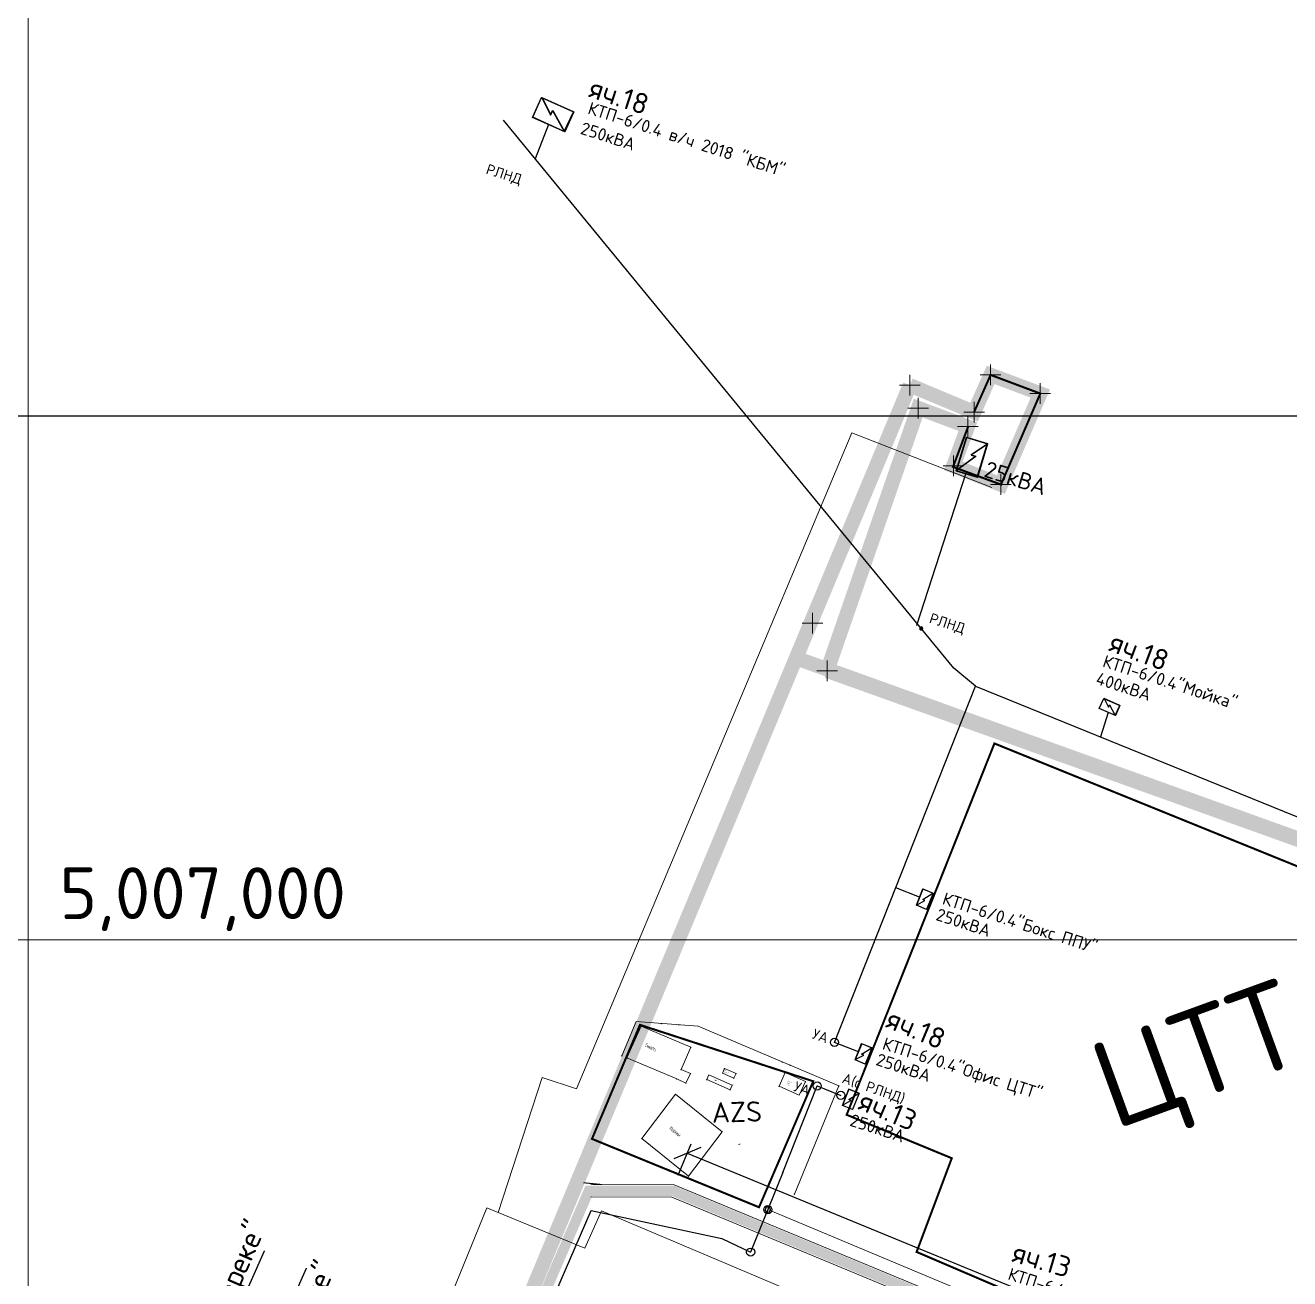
# Model space of a CAD drawing. Header units: millimetres. Extents: x 519 to 9564855, y -810 to 5021775.
# Drawn here: x 9522999 to 9523610, y 5006836 to 5007442 of the extents above; entities that cross this region are included whole.
import ezdxf

# ---------------------------------------------------------------- set-up
doc = ezdxf.new("R2010")
doc.units = ezdxf.units.MM
doc.header["$LTSCALE"] = 2
doc.header["$MEASUREMENT"] = 0
doc.header["$PDMODE"] = 2
doc.header["$PDSIZE"] = 5
for name, pattern in [('92051501$0$GROUND2', [35, 25, -10]), ('DASHED', [0.75, 0.5, -0.25]), ('HIDDEN2', [4.7625, 3.175, -1.5875])]:
    doc.linetypes.add(name, pattern=pattern)
for name, color, linetype in [('0_ANNOT_Dimensions', 7, 'Continuous'), ('COMPOUND', 3, 'Continuous'), ('GRID_PULKOVO', 7, 'Continuous'), ('POINT', 7, 'Continuous'), ('PPLINE_WAT', 7, 'WTR_LINE'), ('PT_ID', 7, 'Continuous'), ('ROAD_ASF', 9, 'Continuous'), ('ROAD_FIELD', 255, '92051501$0$GROUND2'), ('Скважины 2017г', 221, 'Continuous')]:
    doc.layers.add(name, color=color, linetype=linetype)
for name, color, linetype, lineweight in [('Land lease as of 24.06.2004', 47, 'HIDDEN2', 70), ('Электро', 1, 'Continuous', 30), ('Электроснаб', 1, 'Continuous', 18), ('Электроснабжене', 1, 'Continuous', 18)]:
    doc.layers.add(name, color=color, linetype=linetype, lineweight=lineweight)
doc.styles.add('92051501$0$STANDARD', font='simplex.shx')
doc.styles.add('Elect', font='isocpeur.ttf')
doc.styles.get("Standard").update_dxf_attribs({"font": 'isocpeur.ttf', "width": 0.5})
doc.styles.add('STD', font='txt')
doc.linetypes.add('TRACKS', pattern='A,0.15,[130,ltypeshp.shx,S=0.25,R=0,X=0,Y=0],0.15', length=0.3)
doc.linetypes.add('WTR_LINE', pattern='A,0.5,-0.2,["W",92051501$0$STANDARD,S=0.1,R=0,X=-0.1,Y=-0.05],-0.05', length=0.75)
doc.dimstyles.new('ISO-25', dxfattribs={"dimtxt": 15, "dimasz": 10, "dimexe": 5, "dimexo": 5, "dimgap": 5, "dimtad": 1, "dimtxsty": 'Standard', "dimblk": 'OBLIQUE', "dimcen": 50, "dimadec": 0, "dimazin": 0, "dimtfac": 1, "dimtmove": 0, "dimatfit": 3, "dimfxl": 0, "dimarcsym": 0})

# ---------------------------------------------------------------- blocks, each defined once
blk = doc.blocks.new('CROSS')
at = {"color": 0}
for p, q in [((-50, 0), (50, 0)), ((0, -50), (0, 50))]:
    blk.add_line(p, q, dxfattribs=at)
blk = doc.blocks.new('_Oblique')
at = {"color": 0, "linetype": 'ByBlock', "lineweight": -2}
blk.add_line((-0.5, -0.5), (0.5, 0.5), dxfattribs=at)
blk = doc.blocks.new('*D107')
at = {"layer": '0_ANNOT_Dimensions', "color": 0, "lineweight": -2, "transparency": 16777216}
for p, q in [((9523314.06, 5006886.19), (9523320.3, 5006901.39)), ((9523318.4, 5006896.76), (9524318.55, 5006485.95)), ((9524314.21, 5006475.39), (9524320.45, 5006490.58))]:
    blk.add_line(p, q, dxfattribs=at)
at = {"layer": 'DEFPOINTS', "color": 0, "lineweight": 25, "transparency": 16777216}
for p in [(9523312.16, 5006881.57), (9524318.55, 5006485.95), (9524312.31, 5006470.76)]:
    blk.add_point(p, dxfattribs=at)
at = {"layer": '0_ANNOT_Dimensions', "color": 0, "lineweight": -2, "transparency": 16777216, "xscale": 10, "yscale": 10, "zscale": 10}
for p, rotation in [((9523318.4, 5006896.76), 157.6697679268706), ((9524318.55, 5006485.95), 337.6697679268705)]:
    blk.add_blockref('_Oblique', p, dxfattribs=dict(at, rotation=rotation))
at = {"layer": '0_ANNOT_Dimensions', "color": 0, "lineweight": 25, "transparency": 16777216, "insert": (9523823.79, 5006704.31), "char_height": 15, "attachment_point": 5, "rotation": 337.66977, "bg_fill": 3, "box_fill_scale": 1.25, "bg_fill_color": 256, "bg_fill_true_color": 13158600, "bg_fill_transparency": 0}
blk.add_mtext('1081,23', dxfattribs=at)

msp = doc.modelspace()

# ---------------------------------------------------------------- linework, layer by layer
at = {"lineweight": 0}
msp.add_line((9523296.0794, 5006958.1922, 1.135), (9523289.2919, 5006942.8772, 1.135), dxfattribs=at)
at = {"color": 35, "linetype": 'DASHED', "lineweight": 0, "ltscale": 5, "const_width": 7}
msp.add_lwpolyline([(9523426, 5007268), (9523457, 5007255), (9523465, 5007273), (9523489, 5007264), (9523470, 5007220), (9523447, 5007229), (9523454, 5007248), (9523430, 5007257), (9523386.22189, 5007130.64046)], dxfattribs=at)
at = {"color": 3, "linetype": 'ByBlock', "lineweight": 0, "ltscale": 2, "const_width": 1}
msp.add_lwpolyline([(9523457, 5007255), (9523465, 5007273), (9523489, 5007264), (9523470, 5007220), (9523446.82927, 5007228.53659), (9523454.11226, 5007247.9579)], dxfattribs=at)
at = {"linetype": 'TRACKS', "lineweight": 0, "ltscale": 5}
for points, elevation in [([(9523286.8795, 5006943.8458), (9523293.679, 5006960.37505)], 0.1069), ([(9523323.72947, 5006958.16125), (9523293.679, 5006960.37505)], -0.1963), ([(9523370.1784, 5006876.9817), (9523391.7217, 5006929.3524), (9523368.1207, 5006939.3524), (9523364.2853, 5006940.9773), (9523323.72947, 5006958.16125)], -0.1963)]:
    msp.add_lwpolyline(points, dxfattribs=dict(at, elevation=elevation))
at = {"lineweight": 0}
for points, elevation in [([(9523296.0794, 5006958.1922), (9523320.1122, 5006948.0184)], 1.135), ([(9523313.3247, 5006932.7034), (9523317.7632, 5006930.6793), (9523319.9285, 5006935.3755), (9523315.4102, 5006937.2768), (9523320.1122, 5006948.0184)], 1.091), ([(9523313.3247, 5006932.7034), (9523289.2919, 5006942.8772)], 1.091), ([(9523340.1631, 5006929.7145), (9523328.9042, 5006934.62), (9523327.8694, 5006932.3651)], 0.7716), ([(9523336.4303, 5006937.7563), (9523335.398, 5006935.4958), (9523340.9881, 5006933.0572)], 0.7111), ([(9523340.9881, 5006933.0572), (9523342.0204, 5006935.3177), (9523336.4303, 5006937.7563)], 0.7111), ([(9523362.7553, 5006929.1154), (9523365.7848, 5006935.7538), (9523375.5886, 5006931.4726)], 0.9739), ([(9523327.8694, 5006932.3651), (9523339.1283, 5006927.4596), (9523340.1631, 5006929.7145)], 0.7716), ([(9523375.5886, 5006931.4726), (9523372.5591, 5006924.8342), (9523362.7553, 5006929.1154)], 0.9739), ([(9523335.2041, 5006907.0367), (9523312.7654, 5006925.2921), (9523296.5367, 5006903.9223)], 0.0964), ([(9523296.5367, 5006903.9223), (9523318.9754, 5006885.6669), (9523335.2041, 5006907.0367)], 0.3257)]:
    msp.add_lwpolyline(points, dxfattribs=dict(at, elevation=elevation))
at = {"layer": 'COMPOUND', "lineweight": 0, "const_width": 1}
for points in [[(9523429.237, 5006849.055), (9523446.237, 5006894.355), (9523395.437, 5006915.355), (9523466.837, 5007094.855), (9523701.64638, 5006999.60223), (9523606.6179, 5006772.9946), (9523429.237, 5006849.055)], [(9523295.56514, 5006958.83458), (9523272.38047, 5006903.70674), (9523353.08917, 5006870.6595), (9523379.29487, 5006931.55195), (9523295.56514, 5006958.83458)]]:
    msp.add_lwpolyline(points, dxfattribs=at)
at = {"layer": 'GRID_PULKOVO', "lineweight": 0}
for p, q in [((9523000, 5011000), (9523000, 4992000)), ((9519000, 5007000), (9533000, 5007000))]:
    msp.add_line(p, q, dxfattribs=at)
at = {"layer": 'Land lease as of 24.06.2004', "color": 35, "linetype": 'DASHED', "lineweight": 0, "ltscale": 5, "const_width": 7}
for points in [[(9523068.21226, 5006410.62355), (9523426, 5007268)], [(9524130, 5006863), (9523371.76022, 5007135.84434)], [(9524130, 5006863), (9523386, 5007130)]]:
    msp.add_lwpolyline(points, dxfattribs=at)
at = {"layer": 'PPLINE_WAT', "color": 5, "lineweight": 0, "ltscale": 20}
for points in [[(9523264.929, 5006927.834), (9523398.00567, 5007245.02404), (9523465.62499, 5007218.57032)], [(9523226.98144, 5006868.10184), (9523248.308, 5006933.368), (9523264.929, 5006927.834)], [(9523060.72335, 5006474.85217), (9523149.261, 5006692.643), (9523221.586, 5006870.311), (9523268.93, 5006850.926), (9523277.053, 5006868.885), (9523373.576, 5006828.034), (9523428.773, 5006805.171), (9523503.549, 5006775.276), (9523581.09, 5006743.893)]]:
    msp.add_lwpolyline(points, dxfattribs=at)
at = {"layer": 'ROAD_ASF', "color": 8, "lineweight": 0, "const_width": 5}
for points in [[(9523271.34049, 5006879.71835), (9523175.11424, 5006656.69963), (9523271.34049, 5006879.71835), (9523175.11424, 5006656.69963)], [(9524210.52931, 5006221.1802), (9524247.57311, 5006289.06783), (9524268.60548, 5006338.26024), (9524293.31878, 5006390.58136), (9524310.33672, 5006428.29839), (9524309.35286, 5006468.77954), (9524236.04314, 5006500.82822), (9524173.76616, 5006526.05062), (9524117.80171, 5006548.86999), (9524058.88846, 5006573.25861), (9524016.65496, 5006590.421), (9523897.3215, 5006636.78169), (9523753.71169, 5006695.0093), (9523709.78722, 5006714.29558), (9523625.91282, 5006747.90004), (9523311.5592, 5006878.56995), (9523269.12538, 5006878.63964)]]:
    msp.add_lwpolyline(points, dxfattribs=at)
at = {"layer": 'ROAD_ASF', "lineweight": 0, "const_width": 0.5}
msp.add_lwpolyline([(9523268.16561, 5006882.52084), (9523277.22913, 5006881.63005)], dxfattribs=at)
at = {"layer": 'ROAD_ASF', "lineweight": 0}
for points in [[(9524213.16276, 5006219.74322), (9524250.27521, 5006287.75666), (9524271.34197, 5006337.02949), (9524296.04257, 5006389.32371), (9524313.35245, 5006427.68777), (9524312.30554, 5006470.76287), (9524237.20728, 5006503.59345), (9524174.89885, 5006528.82856), (9524118.9492, 5006551.64186), (9524060.02692, 5006576.03422), (9524017.76292, 5006593.209), (9523898.44871, 5006639.56186), (9523754.91778, 5006697.75618), (9523710.94844, 5006717.06216), (9523627.06433, 5006750.67024), (9523312.16041, 5006881.56891), (9523271.75252, 5006881.63964)], [(9524207.89585, 5006222.61718), (9524244.871, 5006290.379), (9524265.869, 5006339.491), (9524290.595, 5006391.839), (9524307.321, 5006428.909), (9524306.576, 5006459.562), (9524291.029, 5006473.516), (9524234.879, 5006498.063), (9524172.64, 5006523.27), (9524116.669, 5006546.092), (9524057.75, 5006570.483), (9524015.547, 5006587.633), (9523896.235, 5006633.985), (9523752.584, 5006692.228), (9523708.626, 5006711.529), (9523624.797, 5006745.115), (9523310.958, 5006875.571), (9523271.74202, 5006875.63965)]]:
    msp.add_lwpolyline(points, dxfattribs=at)
at = {"layer": 'Скважины 2017г', "color": 18, "linetype": 'ByBlock', "lineweight": 0, "ltscale": 5, "true_color": 0x000000}
for p in [(9523465, 5007273), (9523426, 5007268), (9523489, 5007264), (9523430, 5007257), (9523457, 5007255), (9523454, 5007248), (9523447, 5007229), (9523470, 5007220), (9523379, 5007153), (9523386, 5007130)]:
    msp.add_point(p, dxfattribs=at)
at = {"layer": 'Электро'}
for p, q in [((9523243.62813, 5007397.4587, 0), (9523247.93258, 5007407.11533, 0)), ((9523243.71797, 5007397.53478, 0), (9523248.02242, 5007407.19141, 0)), ((9523247.93258, 5007407.11533, 0), (9523263.50437, 5007400.17419, 0)), ((9523248.02242, 5007407.19141, 0), (9523263.5942, 5007400.25027, 0)), ((9523263.37515, 5007400.12465, 0), (9523248.21698, 5007406.88142, 0)), ((9523248.21698, 5007406.88142, 0), (9523252.3809, 5007398.59721, 0)), ((9523263.46499, 5007400.20074, 0), (9523248.30681, 5007406.95751, 0)), ((9523248.30681, 5007406.95751, 0), (9523252.47073, 5007398.6733, 0)), ((9523252.3809, 5007398.59721, 0), (9523253.34795, 5007400.76671, 0)), ((9523252.47073, 5007398.6733, 0), (9523253.43779, 5007400.8428, 0)), ((9523253.34795, 5007400.76671, 0), (9523258.99825, 5007390.64345, 0)), ((9523253.43779, 5007400.8428, 0), (9523259.08809, 5007390.71954, 0)), ((9523258.99825, 5007390.64345, 0), (9523263.37515, 5007400.12465, 0)), ((9523259.08809, 5007390.71954, 0), (9523263.46499, 5007400.20074, 0)), ((9523263.50437, 5007400.17419, 0), (9523259.19991, 5007390.51756, 0)), ((9523263.5942, 5007400.25027, 0), (9523259.28975, 5007390.59364, 0)), ((9523447.30045, 5007131.21625, 0), (9523229.54939, 5007396.11851, 0)), ((9523259.19991, 5007390.51756, 0), (9523243.62813, 5007397.4587, 0)), ((9523259.28975, 5007390.59364, 0), (9523243.71797, 5007397.53478, 0)), ((9523251.41402, 5007393.98813, 0), (9523244.87736, 5007377.47147, 0)), ((9523448.39459, 5007226.60529), (9523453.37305, 5007242.91095)), ((9523448.48112, 5007226.52546, 0), (9523453.45958, 5007242.83113, 0)), ((9523453.37305, 5007242.91095), (9523463.48479, 5007239.82363)), ((9523453.45958, 5007242.83113, 0), (9523463.57132, 5007239.74381, 0)), ((9523463.28754, 5007239.51269), (9523455.5767, 5007234.36396)), ((9523463.37407, 5007239.43287, 0), (9523455.66323, 5007234.28414, 0)), ((9523458.44132, 5007223.64013), (9523463.28754, 5007239.51269)), ((9523463.48479, 5007239.82363), (9523458.50633, 5007223.51796)), ((9523458.52785, 5007223.5603, 0), (9523463.37407, 5007239.43287, 0)), ((9523463.57132, 5007239.74381, 0), (9523458.59286, 5007223.43814, 0)), ((9523457.84845, 5007233.67035), (9523448.49479, 5007226.82087)), ((9523457.93498, 5007233.59053, 0), (9523448.58133, 5007226.74105, 0)), ((9523455.5767, 5007234.36396), (9523457.84845, 5007233.67035)), ((9523455.66323, 5007234.28414, 0), (9523457.93498, 5007233.59053, 0)), ((9523453.08452, 5007225.53147, 0), (9523429.16023, 5007151.90009, 0)), ((9523458.50633, 5007223.51796), (9523448.39459, 5007226.60529)), ((9523458.59286, 5007223.43814, 0), (9523448.48112, 5007226.52546, 0)), ((9523448.49479, 5007226.82087), (9523458.44132, 5007223.64013)), ((9523448.58133, 5007226.74105, 0), (9523458.52785, 5007223.5603, 0)), ((9523457.76209, 5007122.54433, 0), (9523447.30045, 5007131.21625, 0)), ((9523517.52382, 5007111.81839, 0), (9523519.67605, 5007116.64671, 0)), ((9523525.30971, 5007108.34782, 0), (9523517.52382, 5007111.81839, 0)), ((9523519.67605, 5007116.64671, 0), (9523527.46194, 5007113.17614, 0)), ((9523527.39733, 5007113.15137, 0), (9523519.81824, 5007116.52975, 0)), ((9523519.81824, 5007116.52975, 0), (9523521.9002, 5007112.38765, 0)), ((9523521.9002, 5007112.38765, 0), (9523522.38373, 5007113.4724, 0)), ((9523522.38373, 5007113.4724, 0), (9523525.20888, 5007108.41077, 0)), ((9523525.20888, 5007108.41077, 0), (9523527.39733, 5007113.15137, 0)), ((9523527.46194, 5007113.17614, 0), (9523525.30971, 5007108.34782, 0)), ((9523521.84962, 5007109.83209, 0), (9523518.06581, 5007098.01275, 0)), ((9523430.70096, 5007020.56955, 0), (9523419.17357, 5007025.11433, 0)), ((9523429.11011, 5007016.61538, 0), (9523432.2918, 5007024.52372, 0)), ((9523432.31893, 5007024.46006, 0), (9523429.22175, 5007016.76178, 0)), ((9523432.18262, 5007019.43805, 0), (9523437.13686, 5007022.44755, 0)), ((9523433.28443, 5007018.99477, 0), (9523432.18262, 5007019.43805, 0)), ((9523432.2918, 5007024.52372, 0), (9523437.19605, 5007022.55063, 0)), ((9523437.13686, 5007022.44755, 0), (9523432.31893, 5007024.46006, 0)), ((9523437.19605, 5007022.55063, 0), (9523434.01436, 5007014.6423, 0)), ((9523434.01436, 5007014.6423, 0), (9523429.11011, 5007016.61538, 0)), ((9523429.22175, 5007016.76178, 0), (9523433.28443, 5007018.99477, 0)), ((9523401.09402, 5006945.81664, 0), (9523389.56664, 5006950.36142, 0)), ((9523399.50318, 5006941.86248, 0), (9523402.68487, 5006949.77081, 0)), ((9523402.712, 5006949.70716, 0), (9523399.61482, 5006942.00888, 0)), ((9523402.57569, 5006944.68514, 0), (9523407.52992, 5006947.69465, 0)), ((9523402.68487, 5006949.77081, 0), (9523407.58911, 5006947.79773, 0)), ((9523407.52992, 5006947.69465, 0), (9523402.712, 5006949.70716, 0)), ((9523407.58911, 5006947.79773, 0), (9523404.40742, 5006939.88939, 0)), ((9523404.40742, 5006939.88939, 0), (9523399.50318, 5006941.86248, 0)), ((9523399.61482, 5006942.00888, 0), (9523403.6775, 5006944.24186, 0)), ((9523403.6775, 5006944.24186, 0), (9523402.57569, 5006944.68514, 0)), ((9523364.62536, 5006887.40271, 0), (9523381.21253, 5006929.28023, 0)), ((9523381.21253, 5006929.28023, 0), (9523392.61107, 5006924.66104, 0)), ((9523393.35383, 5006919.90596, 0), (9523396.53552, 5006927.81429, 0)), ((9523396.56265, 5006927.75064, 0), (9523393.46547, 5006920.05236, 0)), ((9523396.53552, 5006927.81429, 0), (9523401.43977, 5006925.84121, 0)), ((9523401.38058, 5006925.73813, 0), (9523396.56265, 5006927.75064, 0)), ((9523393.46547, 5006920.05236, 0), (9523397.52815, 5006922.28534, 0)), ((9523396.42634, 5006922.72862, 0), (9523401.38058, 5006925.73813, 0)), ((9523397.52815, 5006922.28534, 0), (9523396.42634, 5006922.72862, 0)), ((9523401.43977, 5006925.84121, 0), (9523398.25808, 5006917.93287, 0)), ((9523398.25808, 5006917.93287, 0), (9523393.35383, 5006919.90596, 0)), ((9523364.62536, 5006887.40271, 0), (9523349.03811, 5006848.95622, 0)), ((9523072.64103, 5006405.89922, 0), (9523271.91258, 5006869.12513, 0)), ((9523271.91258, 5006869.12513, 0), (9523335.07887, 5006855.55441, 0)), ((9523335.07887, 5006855.55441, 0), (9523349.03811, 5006848.95622, 0))]:
    msp.add_line(p, q, dxfattribs=at)
at = {"layer": 'Электро', "ltscale": 25}
msp.add_line((9523389.56664, 5006950.36142, 0), (9523457.76209, 5007122.54433, 0), dxfattribs=at)
at = {"layer": 'Электро', "elevation": 0}
for points in [[(9523012.90211, 5006620.96965), (9523114.19674, 5006849.61749)], [(9523033.07338, 5006612.4935), (9523134.36802, 5006841.14134)]]:
    msp.add_lwpolyline(points, dxfattribs=at)
at = {"layer": 'Электро'}
for centre in [(9523389.56664, 5006950.36142, 0), (9523381.21253, 5006929.28023, 0), (9523392.65542, 5006924.77301, 0), (9523357.36092, 5006869.50843, 0), (9523349.03811, 5006848.95622, 0)]:
    msp.add_circle(centre, 1.95326, dxfattribs=at)
at = {"layer": 'Электро', "ltscale": 25}
for centre, radius, start, end in [((9523431.49671, 5007150.44209, 0), 0.75, 162, 342), ((9523431.49671, 5007150.44209, 0), 0.75, 342, 162), ((9523357.36092, 5006869.50843, 0), 1.25, 162, 342), ((9523357.36092, 5006869.50843, 0), 1.25, 342, 162)]:
    msp.add_arc(centre, radius, start, end, dxfattribs=at)
at = {"layer": 'Электроснаб', "color": 1, "linetype": 'ByBlock', "lineweight": 0}
for p, q in [((9523243.62813, 5007397.4587, 0), (9523247.93258, 5007407.11533, 0)), ((9523243.71797, 5007397.53478, 0), (9523248.02242, 5007407.19141, 0)), ((9523247.93258, 5007407.11533, 0), (9523263.50437, 5007400.17419, 0)), ((9523248.02242, 5007407.19141, 0), (9523263.5942, 5007400.25027, 0)), ((9523263.37515, 5007400.12465, 0), (9523248.21698, 5007406.88142, 0)), ((9523248.21698, 5007406.88142, 0), (9523252.3809, 5007398.59721, 0)), ((9523263.46499, 5007400.20074, 0), (9523248.30681, 5007406.95751, 0)), ((9523248.30681, 5007406.95751, 0), (9523252.47073, 5007398.6733, 0)), ((9523252.3809, 5007398.59721, 0), (9523253.34795, 5007400.76671, 0)), ((9523252.47073, 5007398.6733, 0), (9523253.43779, 5007400.8428, 0)), ((9523253.34795, 5007400.76671, 0), (9523258.99825, 5007390.64345, 0)), ((9523253.43779, 5007400.8428, 0), (9523259.08809, 5007390.71954, 0)), ((9523258.99825, 5007390.64345, 0), (9523263.37515, 5007400.12465, 0)), ((9523259.08809, 5007390.71954, 0), (9523263.46499, 5007400.20074, 0)), ((9523263.50437, 5007400.17419, 0), (9523259.19991, 5007390.51756, 0)), ((9523263.5942, 5007400.25027, 0), (9523259.28975, 5007390.59364, 0)), ((9523447.30045, 5007131.21625, 0), (9523229.54939, 5007396.11851, 0)), ((9523259.19991, 5007390.51756, 0), (9523243.62813, 5007397.4587, 0)), ((9523259.28975, 5007390.59364, 0), (9523243.71797, 5007397.53478, 0)), ((9523251.41402, 5007393.98813, 0), (9523244.87736, 5007377.47147, 0)), ((9523448.39459, 5007226.60529), (9523453.37305, 5007242.91095)), ((9523448.48112, 5007226.52546, 0), (9523453.45958, 5007242.83113, 0)), ((9523453.37305, 5007242.91095), (9523463.48479, 5007239.82363)), ((9523453.45958, 5007242.83113, 0), (9523463.57132, 5007239.74381, 0)), ((9523463.28754, 5007239.51269), (9523455.5767, 5007234.36396)), ((9523463.37407, 5007239.43287, 0), (9523455.66323, 5007234.28414, 0)), ((9523458.44132, 5007223.64013), (9523463.28754, 5007239.51269)), ((9523463.48479, 5007239.82363), (9523458.50633, 5007223.51796)), ((9523458.52785, 5007223.5603, 0), (9523463.37407, 5007239.43287, 0)), ((9523463.57132, 5007239.74381, 0), (9523458.59286, 5007223.43814, 0)), ((9523457.84845, 5007233.67035), (9523448.49479, 5007226.82087)), ((9523457.93498, 5007233.59053, 0), (9523448.58133, 5007226.74105, 0)), ((9523455.5767, 5007234.36396), (9523457.84845, 5007233.67035)), ((9523455.66323, 5007234.28414, 0), (9523457.93498, 5007233.59053, 0)), ((9523453.08452, 5007225.53147, 0), (9523429.16023, 5007151.90009, 0)), ((9523458.50633, 5007223.51796), (9523448.39459, 5007226.60529)), ((9523458.59286, 5007223.43814, 0), (9523448.48112, 5007226.52546, 0)), ((9523448.49479, 5007226.82087), (9523458.44132, 5007223.64013)), ((9523448.58133, 5007226.74105, 0), (9523458.52785, 5007223.5603, 0)), ((9523457.76209, 5007122.54433, 0), (9523447.30045, 5007131.21625, 0)), ((9523517.52382, 5007111.81839, 0), (9523519.67605, 5007116.64671, 0)), ((9523525.30971, 5007108.34782, 0), (9523517.52382, 5007111.81839, 0)), ((9523519.67605, 5007116.64671, 0), (9523527.46194, 5007113.17614, 0)), ((9523527.39733, 5007113.15137, 0), (9523519.81824, 5007116.52975, 0)), ((9523519.81824, 5007116.52975, 0), (9523521.9002, 5007112.38765, 0)), ((9523521.9002, 5007112.38765, 0), (9523522.38373, 5007113.4724, 0)), ((9523522.38373, 5007113.4724, 0), (9523525.20888, 5007108.41077, 0)), ((9523525.20888, 5007108.41077, 0), (9523527.39733, 5007113.15137, 0)), ((9523527.46194, 5007113.17614, 0), (9523525.30971, 5007108.34782, 0)), ((9523521.84962, 5007109.83209, 0), (9523518.06581, 5007098.01275, 0)), ((9523430.70096, 5007020.56955, 0), (9523419.17357, 5007025.11433, 0)), ((9523429.11011, 5007016.61538, 0), (9523432.2918, 5007024.52372, 0)), ((9523432.31893, 5007024.46006, 0), (9523429.22175, 5007016.76178, 0)), ((9523432.18262, 5007019.43805, 0), (9523437.13686, 5007022.44755, 0)), ((9523433.28443, 5007018.99477, 0), (9523432.18262, 5007019.43805, 0)), ((9523432.2918, 5007024.52372, 0), (9523437.19605, 5007022.55063, 0)), ((9523437.13686, 5007022.44755, 0), (9523432.31893, 5007024.46006, 0)), ((9523437.19605, 5007022.55063, 0), (9523434.01436, 5007014.6423, 0)), ((9523434.01436, 5007014.6423, 0), (9523429.11011, 5007016.61538, 0)), ((9523429.22175, 5007016.76178, 0), (9523433.28443, 5007018.99477, 0)), ((9523401.09402, 5006945.81664, 0), (9523389.56664, 5006950.36142, 0)), ((9523399.50318, 5006941.86248, 0), (9523402.68487, 5006949.77081, 0)), ((9523402.712, 5006949.70716, 0), (9523399.61482, 5006942.00888, 0)), ((9523402.57569, 5006944.68514, 0), (9523407.52992, 5006947.69465, 0)), ((9523402.68487, 5006949.77081, 0), (9523407.58911, 5006947.79773, 0)), ((9523407.52992, 5006947.69465, 0), (9523402.712, 5006949.70716, 0)), ((9523407.58911, 5006947.79773, 0), (9523404.40742, 5006939.88939, 0)), ((9523404.40742, 5006939.88939, 0), (9523399.50318, 5006941.86248, 0)), ((9523399.61482, 5006942.00888, 0), (9523403.6775, 5006944.24186, 0)), ((9523403.6775, 5006944.24186, 0), (9523402.57569, 5006944.68514, 0)), ((9523364.62536, 5006887.40271, 0), (9523381.21253, 5006929.28023, 0)), ((9523381.21253, 5006929.28023, 0), (9523392.61107, 5006924.66104, 0)), ((9523393.35383, 5006919.90596, 0), (9523396.53552, 5006927.81429, 0)), ((9523396.56265, 5006927.75064, 0), (9523393.46547, 5006920.05236, 0)), ((9523396.53552, 5006927.81429, 0), (9523401.43977, 5006925.84121, 0)), ((9523401.38058, 5006925.73813, 0), (9523396.56265, 5006927.75064, 0)), ((9523393.46547, 5006920.05236, 0), (9523397.52815, 5006922.28534, 0)), ((9523396.42634, 5006922.72862, 0), (9523401.38058, 5006925.73813, 0)), ((9523397.52815, 5006922.28534, 0), (9523396.42634, 5006922.72862, 0)), ((9523401.43977, 5006925.84121, 0), (9523398.25808, 5006917.93287, 0)), ((9523398.25808, 5006917.93287, 0), (9523393.35383, 5006919.90596, 0)), ((9523364.62536, 5006887.40271, 0), (9523349.03811, 5006848.95622, 0)), ((9523072.64103, 5006405.89922, 0), (9523271.91258, 5006869.12513, 0)), ((9523271.91258, 5006869.12513, 0), (9523335.07887, 5006855.55441, 0)), ((9523335.07887, 5006855.55441, 0), (9523349.03811, 5006848.95622, 0))]:
    msp.add_line(p, q, dxfattribs=at)
at = {"layer": 'Электроснаб', "color": 1, "linetype": 'ByBlock', "lineweight": 0, "ltscale": 25}
msp.add_line((9523389.56664, 5006950.36142, 0), (9523457.76209, 5007122.54433, 0), dxfattribs=at)
at = {"layer": 'Электроснаб', "color": 1, "linetype": 'ByBlock', "lineweight": 0, "elevation": 0}
for points in [[(9523012.90211, 5006620.96965), (9523114.19674, 5006849.61749)], [(9523033.07338, 5006612.4935), (9523134.36802, 5006841.14134)]]:
    msp.add_lwpolyline(points, dxfattribs=at)
at = {"layer": 'Электроснаб', "color": 1, "linetype": 'ByBlock', "lineweight": 0}
for centre in [(9523389.56664, 5006950.36142, 0), (9523381.21253, 5006929.28023, 0), (9523392.65542, 5006924.77301, 0), (9523357.36092, 5006869.50843, 0), (9523349.03811, 5006848.95622, 0)]:
    msp.add_circle(centre, 1.95326, dxfattribs=at)
at = {"layer": 'Электроснаб', "color": 1, "linetype": 'ByBlock', "lineweight": 0, "ltscale": 25}
for centre, radius, start, end in [((9523431.49671, 5007150.44209, 0), 0.75, 162, 342), ((9523431.49671, 5007150.44209, 0), 0.75, 342, 162), ((9523357.36092, 5006869.50843, 0), 1.25, 162, 342), ((9523357.36092, 5006869.50843, 0), 1.25, 342, 162)]:
    msp.add_arc(centre, radius, start, end, dxfattribs=at)
at = {"layer": 'Электроснабжене', "color": 1, "linetype": 'ByBlock', "lineweight": 0}
for p, q in [((9523243.62813, 5007397.4587, 0), (9523247.93258, 5007407.11533, 0)), ((9523243.71797, 5007397.53478, 0), (9523248.02242, 5007407.19141, 0)), ((9523247.93258, 5007407.11533, 0), (9523263.50437, 5007400.17419, 0)), ((9523248.02242, 5007407.19141, 0), (9523263.5942, 5007400.25027, 0)), ((9523263.37515, 5007400.12465, 0), (9523248.21698, 5007406.88142, 0)), ((9523248.21698, 5007406.88142, 0), (9523252.3809, 5007398.59721, 0)), ((9523263.46499, 5007400.20074, 0), (9523248.30681, 5007406.95751, 0)), ((9523248.30681, 5007406.95751, 0), (9523252.47073, 5007398.6733, 0)), ((9523252.3809, 5007398.59721, 0), (9523253.34795, 5007400.76671, 0)), ((9523252.47073, 5007398.6733, 0), (9523253.43779, 5007400.8428, 0)), ((9523253.34795, 5007400.76671, 0), (9523258.99825, 5007390.64345, 0)), ((9523253.43779, 5007400.8428, 0), (9523259.08809, 5007390.71954, 0)), ((9523258.99825, 5007390.64345, 0), (9523263.37515, 5007400.12465, 0)), ((9523259.08809, 5007390.71954, 0), (9523263.46499, 5007400.20074, 0)), ((9523263.50437, 5007400.17419, 0), (9523259.19991, 5007390.51756, 0)), ((9523263.5942, 5007400.25027, 0), (9523259.28975, 5007390.59364, 0)), ((9523447.30045, 5007131.21625, 0), (9523229.54939, 5007396.11851, 0)), ((9523259.19991, 5007390.51756, 0), (9523243.62813, 5007397.4587, 0)), ((9523259.28975, 5007390.59364, 0), (9523243.71797, 5007397.53478, 0)), ((9523251.41402, 5007393.98813, 0), (9523244.87736, 5007377.47147, 0)), ((9523448.39459, 5007226.60529), (9523453.37305, 5007242.91095)), ((9523448.48112, 5007226.52546, 0), (9523453.45958, 5007242.83113, 0)), ((9523453.37305, 5007242.91095), (9523463.48479, 5007239.82363)), ((9523453.45958, 5007242.83113, 0), (9523463.57132, 5007239.74381, 0)), ((9523463.28754, 5007239.51269), (9523455.5767, 5007234.36396)), ((9523463.37407, 5007239.43287, 0), (9523455.66323, 5007234.28414, 0)), ((9523458.44132, 5007223.64013), (9523463.28754, 5007239.51269)), ((9523463.48479, 5007239.82363), (9523458.50633, 5007223.51796)), ((9523458.52785, 5007223.5603, 0), (9523463.37407, 5007239.43287, 0)), ((9523463.57132, 5007239.74381, 0), (9523458.59286, 5007223.43814, 0)), ((9523457.84845, 5007233.67035), (9523448.49479, 5007226.82087)), ((9523457.93498, 5007233.59053, 0), (9523448.58133, 5007226.74105, 0)), ((9523455.5767, 5007234.36396), (9523457.84845, 5007233.67035)), ((9523455.66323, 5007234.28414, 0), (9523457.93498, 5007233.59053, 0)), ((9523453.08452, 5007225.53147, 0), (9523429.16023, 5007151.90009, 0)), ((9523458.50633, 5007223.51796), (9523448.39459, 5007226.60529)), ((9523458.59286, 5007223.43814, 0), (9523448.48112, 5007226.52546, 0)), ((9523448.49479, 5007226.82087), (9523458.44132, 5007223.64013)), ((9523448.58133, 5007226.74105, 0), (9523458.52785, 5007223.5603, 0)), ((9523457.76209, 5007122.54433, 0), (9523447.30045, 5007131.21625, 0)), ((9523517.52382, 5007111.81839, 0), (9523519.67605, 5007116.64671, 0)), ((9523525.30971, 5007108.34782, 0), (9523517.52382, 5007111.81839, 0)), ((9523519.67605, 5007116.64671, 0), (9523527.46194, 5007113.17614, 0)), ((9523527.39733, 5007113.15137, 0), (9523519.81824, 5007116.52975, 0)), ((9523519.81824, 5007116.52975, 0), (9523521.9002, 5007112.38765, 0)), ((9523521.9002, 5007112.38765, 0), (9523522.38373, 5007113.4724, 0)), ((9523522.38373, 5007113.4724, 0), (9523525.20888, 5007108.41077, 0)), ((9523525.20888, 5007108.41077, 0), (9523527.39733, 5007113.15137, 0)), ((9523527.46194, 5007113.17614, 0), (9523525.30971, 5007108.34782, 0)), ((9523521.84962, 5007109.83209, 0), (9523518.06581, 5007098.01275, 0)), ((9523430.70096, 5007020.56955, 0), (9523419.17357, 5007025.11433, 0)), ((9523429.11011, 5007016.61538, 0), (9523432.2918, 5007024.52372, 0)), ((9523432.31893, 5007024.46006, 0), (9523429.22175, 5007016.76178, 0)), ((9523432.18262, 5007019.43805, 0), (9523437.13686, 5007022.44755, 0)), ((9523433.28443, 5007018.99477, 0), (9523432.18262, 5007019.43805, 0)), ((9523432.2918, 5007024.52372, 0), (9523437.19605, 5007022.55063, 0)), ((9523437.13686, 5007022.44755, 0), (9523432.31893, 5007024.46006, 0)), ((9523437.19605, 5007022.55063, 0), (9523434.01436, 5007014.6423, 0)), ((9523434.01436, 5007014.6423, 0), (9523429.11011, 5007016.61538, 0)), ((9523429.22175, 5007016.76178, 0), (9523433.28443, 5007018.99477, 0)), ((9523401.09402, 5006945.81664, 0), (9523389.56664, 5006950.36142, 0)), ((9523399.50318, 5006941.86248, 0), (9523402.68487, 5006949.77081, 0)), ((9523402.712, 5006949.70716, 0), (9523399.61482, 5006942.00888, 0)), ((9523402.57569, 5006944.68514, 0), (9523407.52992, 5006947.69465, 0)), ((9523402.68487, 5006949.77081, 0), (9523407.58911, 5006947.79773, 0)), ((9523407.52992, 5006947.69465, 0), (9523402.712, 5006949.70716, 0)), ((9523407.58911, 5006947.79773, 0), (9523404.40742, 5006939.88939, 0)), ((9523404.40742, 5006939.88939, 0), (9523399.50318, 5006941.86248, 0)), ((9523399.61482, 5006942.00888, 0), (9523403.6775, 5006944.24186, 0)), ((9523403.6775, 5006944.24186, 0), (9523402.57569, 5006944.68514, 0)), ((9523364.62536, 5006887.40271, 0), (9523381.21253, 5006929.28023, 0)), ((9523381.21253, 5006929.28023, 0), (9523392.61107, 5006924.66104, 0)), ((9523393.35383, 5006919.90596, 0), (9523396.53552, 5006927.81429, 0)), ((9523396.56265, 5006927.75064, 0), (9523393.46547, 5006920.05236, 0)), ((9523396.53552, 5006927.81429, 0), (9523401.43977, 5006925.84121, 0)), ((9523401.38058, 5006925.73813, 0), (9523396.56265, 5006927.75064, 0)), ((9523393.46547, 5006920.05236, 0), (9523397.52815, 5006922.28534, 0)), ((9523396.42634, 5006922.72862, 0), (9523401.38058, 5006925.73813, 0)), ((9523397.52815, 5006922.28534, 0), (9523396.42634, 5006922.72862, 0)), ((9523401.43977, 5006925.84121, 0), (9523398.25808, 5006917.93287, 0)), ((9523398.25808, 5006917.93287, 0), (9523393.35383, 5006919.90596, 0)), ((9523364.62536, 5006887.40271, 0), (9523349.03811, 5006848.95622, 0)), ((9523072.64103, 5006405.89922, 0), (9523271.91258, 5006869.12513, 0)), ((9523271.91258, 5006869.12513, 0), (9523335.07887, 5006855.55441, 0)), ((9523357.36092, 5006869.50843, 0), (9523616.92567, 5006761.01209, 0)), ((9523335.07887, 5006855.55441, 0), (9523349.03811, 5006848.95622, 0))]:
    msp.add_line(p, q, dxfattribs=at)
at = {"layer": 'Электроснабжене', "color": 1, "linetype": 'ByBlock', "lineweight": 0, "ltscale": 25}
msp.add_line((9523389.56664, 5006950.36142, 0), (9523457.76209, 5007122.54433, 0), dxfattribs=at)
at = {"layer": 'Электроснабжене', "color": 1, "linetype": 'ByBlock', "lineweight": 30}
msp.add_line((9523457.76209, 5007122.54433, 0), (9523729.15195, 5007012.14281, 0), dxfattribs=at)
at = {"layer": 'Электроснабжене', "color": 1, "linetype": 'ByBlock', "lineweight": 0, "elevation": 0}
for points in [[(9523012.90211, 5006620.96965), (9523114.19674, 5006849.61749)], [(9523033.07338, 5006612.4935), (9523134.36802, 5006841.14134)]]:
    msp.add_lwpolyline(points, dxfattribs=at)
at = {"layer": 'Электроснабжене', "color": 1, "linetype": 'ByBlock', "lineweight": 0}
for centre in [(9523389.56664, 5006950.36142, 0), (9523381.21253, 5006929.28023, 0), (9523392.65542, 5006924.77301, 0), (9523357.36092, 5006869.50843, 0), (9523349.03811, 5006848.95622, 0)]:
    msp.add_circle(centre, 1.95326, dxfattribs=at)
at = {"layer": 'Электроснабжене', "color": 1, "linetype": 'ByBlock', "lineweight": 0, "ltscale": 25}
for centre, radius, start, end in [((9523431.49671, 5007150.44209, 0), 0.75, 162, 342), ((9523431.49671, 5007150.44209, 0), 0.75, 342, 162), ((9523357.36092, 5006869.50843, 0), 1.25, 162, 342), ((9523357.36092, 5006869.50843, 0), 1.25, 342, 162)]:
    msp.add_arc(centre, radius, start, end, dxfattribs=at)

# ---------------------------------------------------------------- block references
at = {"layer": 'POINT', "lineweight": 0, "xscale": 0.002, "yscale": 0.002, "zscale": 0.002}
for p in [(9523305.8964, 5006959.475, -0.0286), (9523314.4142, 5006958.8366, -0.0337), (9523320.1122, 5006948.0184, 0.7486), (9523286.8795, 5006943.8458, 0.1069), (9523289.2919, 5006942.8772, 1.135), (9523364.2853, 5006940.9773, 0.4176), (9523315.4102, 5006937.2768, 1.2682), (9523319.9285, 5006935.3755, 0.6587), (9523336.4303, 5006937.7563, 3.4587), (9523342.0204, 5006935.3177, 0.6798), (9523365.7848, 5006935.7538, 0.8154), (9523368.1207, 5006939.3524, 0.387), (9523313.3247, 5006932.7034, 1.091), (9523317.7632, 5006930.6793, 0.7071), (9523327.8694, 5006932.3651, 0.7716), (9523340.1631, 5006929.7145, 0.4894), (9523340.9881, 5006933.0572, 0.7111), (9523362.7553, 5006929.1154, 0.9739), (9523375.5886, 5006931.4726, 0.124), (9523391.7217, 5006929.3524, -0.2061), (9523339.1283, 5006927.4596, 0.4895), (9523296.5367, 5006903.9223, 0.3257), (9523335.2041, 5006907.0367, 0.555), (9523343.5405, 5006901.125, 0.5068), (9523318.9754, 5006885.6669, 0.1536), (9523370.1784, 5006876.9817, -0.1963)]:
    msp.add_blockref('CROSS', p, dxfattribs=at)

# ---------------------------------------------------------------- texts
at = {"linetype": 'TRACKS', "lineweight": 0, "width": 15.2115357, "attachment_point": 1}
for s, insert, char_height, rotation in [('Емкость', (9523298.65366, 5006950.16447, 25.8096), 2, 334.08107217), ('Дизельный\\Pгенератор', (9523336.58083, 5006937.14722, 25.8096), 0.5, 336.60355141), ('операторное', (9523331.61546, 5006932.54529, 25.8096), 0.5, 336.60355141), ('Пожарный \\Pводоем\\PV=100м3', (9523367.12262, 5006931.95223, 50.9081), 0.5, 336.60355141), ('Колонки', (9523310.87473, 5006910.04184, 25.8096), 2, 319.79553582)]:
    msp.add_mtext(s, dxfattribs=dict(at, insert=insert, char_height=char_height, rotation=rotation))
at = {"layer": 'COMPOUND', "lineweight": 0, "style": 'Elect'}
for s, height, rotation, p in [('ЦТТ', 42.520881, 20.00000003, (9523524.54047, 5006907.78963)), ('AZS', 9.777385, 1.57662199, (9523330.41945, 5006911.48624))]:
    msp.add_text(s, height=height, rotation=rotation, dxfattribs=at).set_placement(p)
at = {"layer": 'GRID_PULKOVO', "lineweight": 0, "style": 'Elect'}
msp.add_text('5,007,000 ', height=25, rotation=0.00000003, dxfattribs=at).set_placement((9523015.07658, 5007009.98555))
at = {"layer": 'PT_ID', "lineweight": 0, "style": 'STD'}
for s, p in [(' 56', (9523305.8964, 5006959.475, -0.0286)), (' 57', (9523314.4142, 5006958.8366, -0.0337)), (' 51', (9523320.1122, 5006948.0184, 0.7486)), (' 55', (9523286.8795, 5006943.8458, 0.1069)), (' 54', (9523289.2919, 5006942.8772, 1.135)), (' 61', (9523364.2853, 5006940.9773, 0.4176)), (' 50', (9523315.4102, 5006937.2768, 1.2682)), (' 42', (9523319.9285, 5006935.3755, 0.6587)), (' 48', (9523336.4303, 5006937.7563, 3.4587)), (' 47', (9523342.0204, 5006935.3177, 0.6798)), (' 58', (9523365.7848, 5006935.7538, 0.8154)), (' 60', (9523368.1207, 5006939.3524, 0.387)), (' 53', (9523313.3247, 5006932.7034, 1.091)), (' 52', (9523317.7632, 5006930.6793, 0.7071)), (' 49', (9523327.8694, 5006932.3651, 0.7716)), (' 44', (9523339.1283, 5006927.4596, 0.4895)), (' 45', (9523340.1631, 5006929.7145, 0.4894)), (' 46', (9523340.9881, 5006933.0572, 0.7111)), (' 59', (9523362.7553, 5006929.1154, 0.9739)), (' 62', (9523375.5886, 5006931.4726, 0.124)), (' 63', (9523391.7217, 5006929.3524, -0.2061)), (' 41', (9523296.5367, 5006903.9223, 0.3257)), (' 40', (9523335.2041, 5006907.0367, 0.555)), (' 43', (9523343.5405, 5006901.125, 0.5068)), (' 39', (9523318.9754, 5006885.6669, 0.1536)), (' 64', (9523370.1784, 5006876.9817, -0.1963))]:
    msp.add_text(s, height=0.25, dxfattribs=at).set_placement(p)
at = {"layer": 'Электро'}
for s, height, rotation, p in [('яч.18', 10, 341.88956865, (9523270.19767, 5007407.51386, 0)), ('КТП-6/0.4 в/ч 2018 "КБМ"', 6, 342.00000001, (9523269.8838, 5007399.42065, 0)), ('250кВА', 6, 342.00000001, (9523266.31773, 5007389.69512, 0)), ('РЛНД', 5, 342.00000001, (9523220.75628, 5007370.37329, 0)), ('25кВА', 8, 342.48073145, (9523461.27098, 5007223.9462, 0)), ('РЛНД', 5, 342.00000001, (9523434.96634, 5007153.29232, 0)), ('яч.18', 10, 339.49519291, (9523521.53099, 5007139.82199, 0)), ('КТП-6/0.4"Мойка"', 6, 342.00000001, (9523518.65167, 5007132.08977, 0)), ('400кВА', 6, 342.00000001, (9523515.40194, 5007123.74552, 0)), ('КТП-6/0.4"Бокс ППУ"', 6, 342.00000001, (9523441.17222, 5007017.31084, 0)), ('250кВА', 6, 342.00000001, (9523438.08919, 5007009.61648, 0)), ('яч.18', 10, 337.25724051, (9523413.73723, 5006957.88458, 0)), ('УА', 5, 340.7667046, (9523378.42414, 5006952.34946, 0)), ('КТП-6/0.4"Офис ЦТТ"', 6, 342.00000001, (9523412.22731, 5006947.21915, 0)), ('250кВА', 6, 342.00000001, (9523409.14428, 5006939.5248, 0)), ('А(с РЛНД)', 5, 340.7667046, (9523392.81131, 5006931.01272, 0)), ('УА', 5, 340.7667046, (9523369.56772, 5006926.98284, 0)), ('яч.13', 10, 337.25724051, (9523400.36746, 5006918.26652, 0)), ('250кВА', 6, 342.00000001, (9523396.4823, 5006910.21177, 0)), ('КТП-6/0.4кВ №1"Береке" ', 10, 66.40734503, (9523053.05431, 5006718.97636, 0)), ('яч.13', 10, 343.62658363, (9523474.74017, 5006844.46749, 0)), ('КТП-6/0.4кВ №1"Береке" ', 10, 66.40734503, (9523086.72394, 5006699.28604, 0)), ('КТП-6/0.4"Гараж"', 6, 342.00000001, (9523472.87775, 5006835.88337, 0))]:
    msp.add_text(s, height=height, rotation=rotation, dxfattribs=at).set_placement(p)
at = {"layer": 'Электроснаб', "color": 1, "linetype": 'ByBlock', "lineweight": 0}
for s, height, rotation, p in [('яч.18', 10, 341.88956865, (9523270.19767, 5007407.51386, 0)), ('КТП-6/0.4 в/ч 2018 "КБМ"', 6, 342.00000001, (9523269.8838, 5007399.42065, 0)), ('250кВА', 6, 342.00000001, (9523266.31773, 5007389.69512, 0)), ('РЛНД', 5, 342.00000001, (9523220.75628, 5007370.37329, 0)), ('25кВА', 8, 342.48073145, (9523461.27098, 5007223.9462, 0)), ('РЛНД', 5, 342.00000001, (9523434.96634, 5007153.29232, 0)), ('яч.18', 10, 339.49519291, (9523521.53099, 5007139.82199, 0)), ('КТП-6/0.4"Мойка"', 6, 342.00000001, (9523518.65167, 5007132.08977, 0)), ('400кВА', 6, 342.00000001, (9523515.40194, 5007123.74552, 0)), ('КТП-6/0.4"Бокс ППУ"', 6, 342.00000001, (9523441.17222, 5007017.31084, 0)), ('250кВА', 6, 342.00000001, (9523438.08919, 5007009.61648, 0)), ('яч.18', 10, 337.25724051, (9523413.73723, 5006957.88458, 0)), ('УА', 5, 340.7667046, (9523378.42414, 5006952.34946, 0)), ('КТП-6/0.4"Офис ЦТТ"', 6, 342.00000001, (9523412.22731, 5006947.21915, 0)), ('250кВА', 6, 342.00000001, (9523409.14428, 5006939.5248, 0)), ('А(с РЛНД)', 5, 340.7667046, (9523392.81131, 5006931.01272, 0)), ('УА', 5, 340.7667046, (9523369.56772, 5006926.98284, 0)), ('яч.13', 10, 337.25724051, (9523400.36746, 5006918.26652, 0)), ('250кВА', 6, 342.00000001, (9523396.4823, 5006910.21177, 0)), ('КТП-6/0.4кВ №1"Береке" ', 10, 66.40734503, (9523053.05431, 5006718.97636, 0)), ('яч.13', 10, 343.62658363, (9523474.74017, 5006844.46749, 0)), ('КТП-6/0.4кВ №1"Береке" ', 10, 66.40734503, (9523086.72394, 5006699.28604, 0)), ('КТП-6/0.4"Гараж"', 6, 342.00000001, (9523472.87775, 5006835.88337, 0))]:
    msp.add_text(s, height=height, rotation=rotation, dxfattribs=at).set_placement(p)
at = {"layer": 'Электроснабжене', "color": 1, "linetype": 'ByBlock', "lineweight": 0}
for s, height, rotation, p in [('яч.18', 10, 341.88956865, (9523270.19767, 5007407.51386, 0)), ('КТП-6/0.4 в/ч 2018 "КБМ"', 6, 342.00000001, (9523269.8838, 5007399.42065, 0)), ('250кВА', 6, 342.00000001, (9523266.31773, 5007389.69512, 0)), ('РЛНД', 5, 342.00000001, (9523220.75628, 5007370.37329, 0)), ('25кВА', 8, 342.48073145, (9523461.27098, 5007223.9462, 0)), ('РЛНД', 5, 342.00000001, (9523434.96634, 5007153.29232, 0)), ('яч.18', 10, 339.49519291, (9523521.53099, 5007139.82199, 0)), ('КТП-6/0.4"Мойка"', 6, 342.00000001, (9523518.65167, 5007132.08977, 0)), ('400кВА', 6, 342.00000001, (9523515.40194, 5007123.74552, 0)), ('КТП-6/0.4"Бокс ППУ"', 6, 342.00000001, (9523441.17222, 5007017.31084, 0)), ('250кВА', 6, 342.00000001, (9523438.08919, 5007009.61648, 0)), ('яч.18', 10, 337.25724051, (9523413.73723, 5006957.88458, 0)), ('УА', 5, 340.7667046, (9523378.42414, 5006952.34946, 0)), ('КТП-6/0.4"Офис ЦТТ"', 6, 342.00000001, (9523412.22731, 5006947.21915, 0)), ('250кВА', 6, 342.00000001, (9523409.14428, 5006939.5248, 0)), ('А(с РЛНД)', 5, 340.7667046, (9523392.81131, 5006931.01272, 0)), ('УА', 5, 340.7667046, (9523369.56772, 5006926.98284, 0)), ('яч.13', 10, 337.25724051, (9523400.36746, 5006918.26652, 0)), ('250кВА', 6, 342.00000001, (9523396.4823, 5006910.21177, 0)), ('КТП-6/0.4кВ №1"Береке" ', 10, 66.40734503, (9523053.05431, 5006718.97636, 0)), ('яч.13', 10, 343.62658363, (9523474.74017, 5006844.46749, 0)), ('КТП-6/0.4кВ №1"Береке" ', 10, 66.40734503, (9523086.72394, 5006699.28604, 0)), ('КТП-6/0.4"Гараж"', 6, 342.00000001, (9523472.87775, 5006835.88337, 0))]:
    msp.add_text(s, height=height, rotation=rotation, dxfattribs=at).set_placement(p)

# ---------------------------------------------------------------- next in the draw order: dimensions: what is measured, and where the dimension line sits
at = {"layer": '0_ANNOT_Dimensions', "lineweight": 25}
dim = msp.add_aligned_dim(p1=(9523312.16041, 5006881.56891), p2=(9524312.30554, 5006470.76287), distance=16.42331, dimstyle='ISO-25', override={"dimtfill": 1}, dxfattribs=at)
dim.commit()
dim.dimension.update_dxf_attribs({"geometry": '*D107', "text_midpoint": (9523823.79214, 5006704.30774)})

# ---------------------------------------------------------------- next in the draw order: linework, layer by layer
at = {"layer": 'ROAD_FIELD', "linetype": 'ByBlock', "lineweight": 25}
msp.add_lwpolyline([(9522341.78153, 5007253.171), (9524345.55642, 5007253.171), (9524345.55642, 5005849.87697), (9522341.78153, 5005849.87697)], close=True, dxfattribs=at)

doc.saveas('drawing.dxf')
